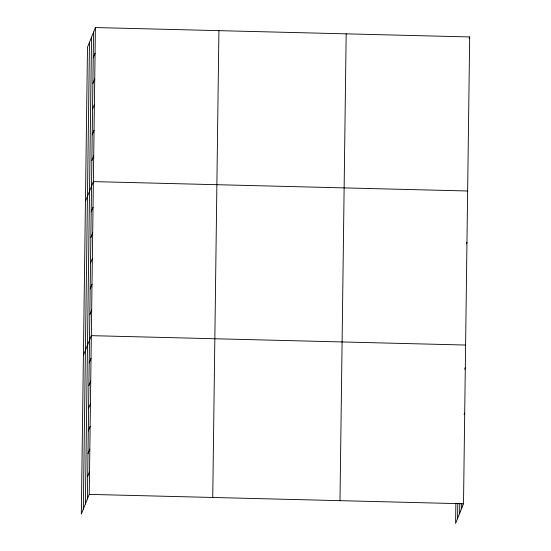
<?xml version="1.0" encoding="UTF-8"?>
<svg xmlns="http://www.w3.org/2000/svg" width="551" height="551" viewBox="0 0 551 551"><rect width="100%" height="100%" fill="white"/><g stroke="black" fill="none" stroke-linecap="round" stroke-linejoin="round"><path stroke-width="0.83" d="M83.318 509.076L89.496 42.262M85.384 503.945L91.556 37.131M87.389 498.965L93.56 32.151M95.406 27.55L87.492 47.241L81.321 514.055L89.234 494.371L95.406 27.55L469.679 36.945L463.508 503.759L455.594 523.45L455.856 503.297M212.741 497.47L218.919 30.649M339.995 500.659L346.173 33.845M457.592 518.47L457.791 503.352M459.658 513.339L459.789 503.263M461.655 508.359L461.724 503.318M93.222 57.821L95.068 53.227M92.878 83.497L94.731 78.903M92.54 109.174L94.386 104.573M92.203 134.85L94.049 130.25M91.859 160.52L93.711 155.926M85.453 201.287L93.374 181.603L467.641 190.99M91.184 211.873L93.029 207.272M90.846 237.55L92.692 232.949M90.502 263.226L92.354 258.626M90.164 288.896L92.01 284.302M89.827 314.573L91.673 309.972M83.421 355.34L91.335 335.649L465.609 345.043M89.186 362.923L91.032 358.322M88.883 385.597L90.736 380.996M88.587 408.27L90.433 403.669M88.284 430.944L90.137 426.343M87.988 453.618L89.834 449.017M87.685 476.291L89.531 471.697M469.066 38.474L469.679 36.945M466.346 243.873L466.966 242.344M464.693 369.253L465.306 367.717M464.087 414.6L464.707 413.064M89.234 494.371L463.508 503.759"/></g></svg>
